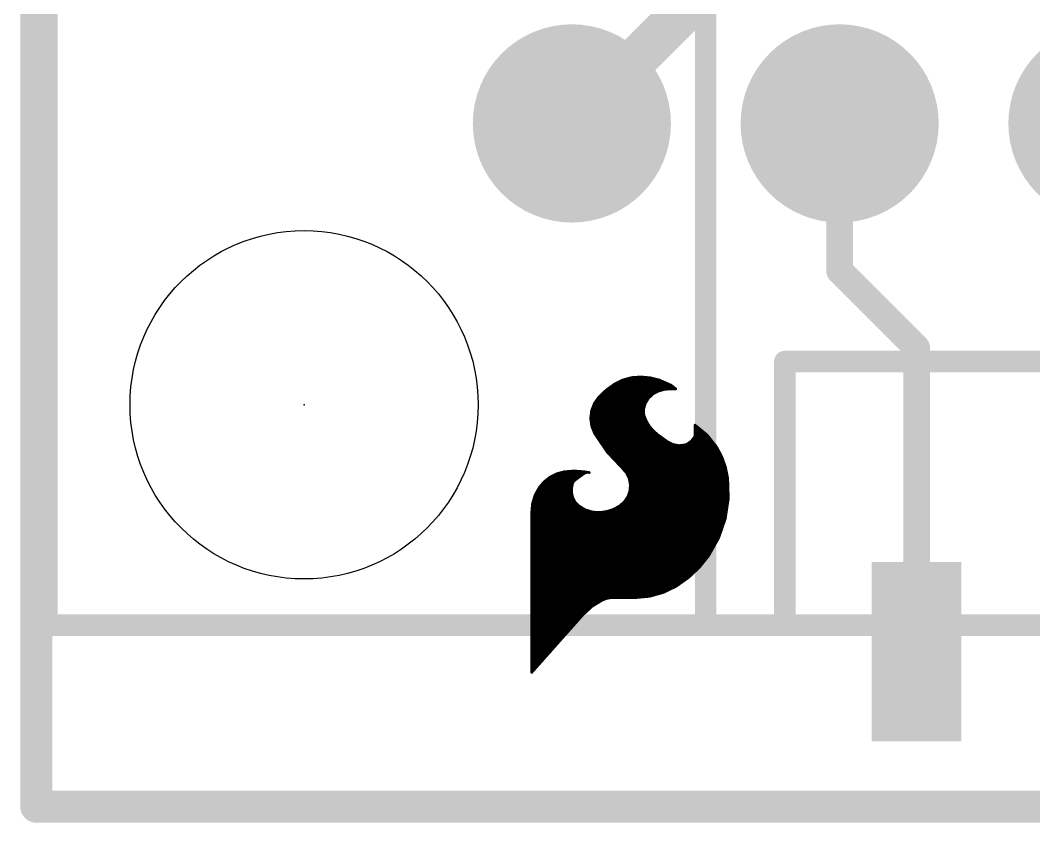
# Model space of a CAD drawing. Extents: x -33 to 74, y -11 to 28.
# Drawn here: x -0.15 to 9.46, y -0.15 to 7.45 of the extents above; entities that cross this region are included whole.
import ezdxf

# ---------------------------------------------------------------- set-up
doc = ezdxf.new("R2010")
doc.units = 0
for name, color, linetype in [('1', 12, 'CONTINUOUS'), ('16', 132, 'CONTINUOUS'), ('17', 110, 'CONTINUOUS'), ('20', 53, 'CONTINUOUS'), ('21', 41, 'CONTINUOUS'), ('23', 53, 'CONTINUOUS'), ('51', 53, 'CONTINUOUS')]:
    doc.layers.add(name, color=color, linetype=linetype)

# ---------------------------------------------------------------- blocks, each defined once
blk = doc.blocks.new('RECT')
blk.add_solid([(-0.5, -0.5), (0.5, -0.5), (-0.5, 0.5), (0.5, 0.5)])
blk = doc.blocks.new('ROUNDP')
at = {"const_width": 0.5}
blk.add_lwpolyline([(0, -0.25, 1), (0, 0.25, 1), (0, -0.25)], format="xyb", dxfattribs=at)

msp = doc.modelspace()

# ---------------------------------------------------------------- linework, layer by layer
at = {"layer": '1'}
for points, const_width in [([(0, 0), (0, 27.94)], 0.3048), ([(7.62, 6.477), (7.62, 5.08)], 0.254), ([(8.35, 4.35), (7.62, 5.08)], 0.254), ([(8.35, 1.47), (8.35, 4.35)], 0.254), ([(35.56, 0), (0, 0)], 0.3048)]:
    msp.add_lwpolyline(points, dxfattribs=dict(at, const_width=const_width))
for points, const_width in [([(7.6835, 6.477, 1), (7.5565, 6.477)], 0.127), ([(7.6649, 5.1249, 1), (7.5751, 5.0351)], 0.127), ([(7.5565, 5.08, 1), (7.6835, 5.08)], 0.127), ([(8.4135, 4.35, 1), (8.2865, 4.35)], 0.127), ([(8.3051, 4.3051, 1), (8.3949, 4.3949)], 0.127), ([(8.2865, 1.47, 1), (8.4135, 1.47)], 0.127), ([(0, 0.0762, 1), (0, -0.0762)], 0.1524), ([(-0.0762, 0, 1), (0.0762, 0)], 0.1524)]:
    msp.add_lwpolyline(points, format="xyb", dxfattribs=dict(at, const_width=const_width))
at = {"layer": '16'}
for points, const_width in [([(0, 0), (0, 27.94)], 0.3048), ([(5.08, 6.477), (11.43, 12.827)], 0.4064), ([(35.56, 0), (0, 0)], 0.3048)]:
    msp.add_lwpolyline(points, dxfattribs=dict(at, const_width=const_width))
for points, const_width in [([(5.0082, 6.5488, 1), (5.1518, 6.4052)], 0.2032), ([(0, 0.0762, 1), (0, -0.0762)], 0.1524), ([(-0.0762, 0, 1), (0.0762, 0)], 0.1524)]:
    msp.add_lwpolyline(points, format="xyb", dxfattribs=dict(at, const_width=const_width))
at = {"layer": '20', "const_width": 0.2032}
for points in [[(0, 27.94), (0, 0)], [(0, 0), (35.56, 0)]]:
    msp.add_lwpolyline(points, dxfattribs=at)
at = {"layer": '20', "const_width": 0.1016}
for points in [[(0, 0.0508, 1), (0, -0.0508)], [(-0.0508, 0, 1), (0.0508, 0)]]:
    msp.add_lwpolyline(points, format="xyb", dxfattribs=at)
at = {"layer": '20'}
msp.add_circle((2.54, 3.81), 1.651, dxfattribs=at)
at = {"layer": '21'}
for points, const_width in [([(7.1, 4.22), (7.65, 4.22)], 0.2032), ([(7.1, 4.22), (7.1, 1.72)], 0.2032), ([(5.5619, 4.0444), (5.4839, 4.0056)], 0.0254), ([(5.5502, 4.0386), (5.9221, 4.0386)], 0.0254), ([(5.6459, 4.0676), (5.5619, 4.0444)], 0.0254), ([(5.633, 4.064), (5.8294, 4.064)], 0.0254), ([(5.7328, 4.0742), (5.6459, 4.0676)], 0.0254), ([(5.8228, 4.0656), (5.7328, 4.0742)], 0.0254), ([(5.9106, 4.0437), (5.8228, 4.0656)], 0.0254), ([(5.9335, 4.0335), (5.9106, 4.0437)], 0.0254), ([(5.9691, 4.0183), (5.9335, 4.0335)], 0.0254), ([(5.4062, 3.9496), (5.3366, 3.8837)], 0.0254), ([(5.3929, 3.937), (5.8958, 3.937)], 0.0254), ([(5.4839, 4.0056), (5.4062, 3.9496)], 0.0254), ([(5.424, 3.9624), (6.063, 3.9624)], 0.0254), ([(5.4592, 3.9878), (6.0304, 3.9878)], 0.0254), ([(5.4992, 4.0132), (5.9807, 4.0132)], 0.0254), ([(5.8497, 3.9125), (5.9005, 3.9395)], 0.0254), ([(5.9005, 3.9395), (5.9517, 3.954)], 0.0254), ([(5.9517, 3.954), (6.0046, 3.9599)], 0.0254), ([(6.0195, 3.9962), (5.9691, 4.0183)], 0.0254), ([(6.0046, 3.9599), (6.0656, 3.9599)], 0.0254), ([(6.063, 3.9624), (6.0195, 3.9962)], 0.0254), ([(6.0655, 3.9599), (6.063, 3.9624)], 0.0254), ([(6.0656, 3.9599), (6.0655, 3.9599)], 0.0254), ([(5.3366, 3.8837), (5.2935, 3.8233)], 0.0254), ([(5.3021, 3.8354), (5.7842, 3.8354)], 0.0254), ([(5.3202, 3.8608), (5.8, 3.8608)], 0.0254), ([(5.3392, 3.8862), (5.8216, 3.8862)], 0.0254), ([(5.3661, 3.9116), (5.8487, 3.9116)], 0.0254), ([(5.7774, 3.8244), (5.8077, 3.8733)], 0.0254), ([(5.8077, 3.8733), (5.8497, 3.9125)], 0.0254), ([(5.2667, 3.7541), (5.2581, 3.6804)], 0.0254), ([(5.2935, 3.8233), (5.2667, 3.7541)], 0.0254), ([(5.2687, 3.7592), (5.7604, 3.7592)], 0.0254), ([(5.2785, 3.7846), (5.7654, 3.7846)], 0.0254), ([(5.2883, 3.81), (5.773, 3.81)], 0.0254), ([(5.7594, 3.736), (5.7608, 3.7694)], 0.0254), ([(5.7608, 3.7694), (5.7774, 3.8244)], 0.0254), ([(5.2581, 3.6804), (5.268, 3.6069)], 0.0254), ([(5.2584, 3.683), (5.7744, 3.683)], 0.0254), ([(5.2612, 3.6576), (5.785, 3.6576)], 0.0254), ([(5.2614, 3.7084), (5.7649, 3.7084)], 0.0254), ([(5.2643, 3.7338), (5.7598, 3.7338)], 0.0254), ([(5.7659, 3.7033), (5.7594, 3.736)], 0.0254), ([(5.7874, 3.6518), (5.7659, 3.7033)], 0.0254), ([(5.8167, 3.6043), (5.7874, 3.6518)], 0.0254), ([(5.2646, 3.6322), (5.7995, 3.6322)], 0.0254), ([(5.268, 3.6069), (5.296, 3.5382)], 0.0254), ([(5.2681, 3.6068), (5.8152, 3.6068)], 0.0254), ([(5.2784, 3.5814), (5.8363, 3.5814)], 0.0254), ([(5.2888, 3.556), (5.8599, 3.556)], 0.0254), ([(5.853, 3.5619), (5.8167, 3.6043)], 0.0254), ([(5.8954, 3.5255), (5.853, 3.5619)], 0.0254), ([(6.3611, 3.5249), (6.2485, 3.617)], 0.0254), ([(6.2485, 3.617), (6.2485, 3.5281)], 0.0254), ([(6.2485, 3.6068), (6.261, 3.6068)], 0.0254), ([(6.2485, 3.5814), (6.292, 3.5814)], 0.0254), ([(6.2485, 3.556), (6.3231, 3.556)], 0.0254), ([(5.296, 3.5382), (5.4146, 3.3624)], 0.0254), ([(5.3011, 3.5306), (5.8895, 3.5306)], 0.0254), ([(5.3183, 3.5052), (5.9235, 3.5052)], 0.0254), ([(5.3354, 3.4798), (5.9587, 3.4798)], 0.0254), ([(5.3525, 3.4544), (5.9968, 3.4544)], 0.0254), ([(5.9868, 3.4595), (5.8954, 3.5255)], 0.0254), ([(6.0381, 3.4333), (5.9868, 3.4595)], 0.0254), ([(6.2112, 3.4634), (6.1723, 3.4366)], 0.0254), ([(6.1981, 3.4544), (6.4173, 3.4544)], 0.0254), ([(6.2408, 3.5001), (6.2112, 3.4634)], 0.0254), ([(6.2244, 3.4798), (6.397, 3.4798)], 0.0254), ([(6.2465, 3.5136), (6.2408, 3.5001)], 0.0254), ([(6.243, 3.5052), (6.3768, 3.5052)], 0.0254), ([(6.2485, 3.5281), (6.2465, 3.5136)], 0.0254), ([(6.2485, 3.5306), (6.3541, 3.5306)], 0.0254), ([(6.4517, 3.4112), (6.3611, 3.5249)], 0.0254), ([(5.3697, 3.429), (6.0614, 3.429)], 0.0254), ([(5.3868, 3.4036), (6.4558, 3.4036)], 0.0254), ([(5.4039, 3.3782), (6.4694, 3.3782)], 0.0254), ([(5.4146, 3.3624), (5.5601, 3.208)], 0.0254), ([(5.4236, 3.3528), (6.4831, 3.3528)], 0.0254), ([(6.0947, 3.4229), (6.0381, 3.4333)], 0.0254), ([(6.1519, 3.429), (6.0947, 3.4229)], 0.0254), ([(6.1723, 3.4366), (6.1519, 3.429)], 0.0254), ([(6.1519, 3.429), (6.4375, 3.429)], 0.0254), ([(6.5018, 3.3178), (6.4517, 3.4112)], 0.0254), ([(5.4476, 3.3274), (6.4967, 3.3274)], 0.0254), ([(5.4715, 3.302), (6.5075, 3.302)], 0.0254), ([(5.4954, 3.2766), (6.5166, 3.2766)], 0.0254), ([(6.5376, 3.218), (6.5018, 3.3178)], 0.0254), ([(5.0089, 3.175), (4.939, 3.1566)], 0.0254), ([(5.1029, 3.1824), (5.0089, 3.175)], 0.0254), ([(5.0089, 3.175), (5.1969, 3.175)], 0.0254), ([(5.1969, 3.175), (5.1029, 3.1824)], 0.0254), ([(5.1944, 3.1572), (5.2101, 3.1656)], 0.0254), ([(5.2452, 3.1674), (5.1969, 3.175)], 0.0254), ([(5.2101, 3.1656), (5.2275, 3.1691)], 0.0254), ([(5.2275, 3.1691), (5.2452, 3.1674)], 0.0254), ([(5.5194, 3.2512), (6.5257, 3.2512)], 0.0254), ([(5.5433, 3.2258), (6.5348, 3.2258)], 0.0254), ([(5.5601, 3.208), (5.5984, 3.1631)], 0.0254), ([(5.5666, 3.2004), (6.5411, 3.2004)], 0.0254), ([(5.5882, 3.175), (6.5462, 3.175)], 0.0254), ([(5.5984, 3.1631), (5.6239, 3.1098)], 0.0254), ([(6.5583, 3.114), (6.5376, 3.218)], 0.0254), ([(4.8172, 3.0801), (4.7702, 3.0251)], 0.0254), ([(4.8115, 3.0734), (5.0917, 3.0734)], 0.0254), ([(4.8742, 3.1245), (4.8172, 3.0801)], 0.0254), ([(4.8412, 3.0988), (5.1139, 3.0988)], 0.0254), ([(4.8738, 3.1242), (5.1489, 3.1242)], 0.0254), ([(4.939, 3.1566), (4.8742, 3.1245)], 0.0254), ([(4.9249, 3.1496), (5.1839, 3.1496)], 0.0254), ([(5.0778, 3.0213), (5.0877, 3.0658)], 0.0254), ([(5.0877, 3.0658), (5.0967, 3.0829)], 0.0254), ([(5.0967, 3.0829), (5.1105, 3.0963)], 0.0254), ([(5.1105, 3.0963), (5.1944, 3.1572)], 0.0254), ([(5.6048, 3.1496), (6.5512, 3.1496)], 0.0254), ([(5.617, 3.1242), (6.5563, 3.1242)], 0.0254), ([(5.6239, 3.1098), (5.6346, 3.0517)], 0.0254), ([(5.6259, 3.0988), (6.5588, 3.0988)], 0.0254), ([(5.6306, 3.0734), (6.5596, 3.0734)], 0.0254), ([(6.5643, 2.9212), (6.5583, 3.114)], 0.0254), ([(4.7702, 3.0251), (4.7301, 2.9519)], 0.0254), ([(4.741, 2.9718), (5.0786, 2.9718)], 0.0254), ([(4.7549, 2.9972), (5.0778, 2.9972)], 0.0254), ([(4.7688, 3.0226), (5.0781, 3.0226)], 0.0254), ([(4.7898, 3.048), (5.0837, 3.048)], 0.0254), ([(5.0778, 2.9757), (5.0778, 3.0213)], 0.0254), ([(5.0877, 2.9312), (5.0778, 2.9757)], 0.0254), ([(5.63, 2.9928), (5.6104, 2.9371)], 0.0254), ([(5.6226, 2.9718), (6.5628, 2.9718)], 0.0254), ([(5.6346, 3.0517), (5.63, 2.9928)], 0.0254), ([(5.6304, 2.9972), (6.562, 2.9972)], 0.0254), ([(5.6324, 3.0226), (6.5612, 3.0226)], 0.0254), ([(5.6344, 3.048), (6.5604, 3.048)], 0.0254), ([(4.7061, 2.872), (4.6991, 2.7889)], 0.0254), ([(4.7301, 2.9519), (4.7061, 2.872)], 0.0254), ([(4.7131, 2.8956), (5.1059, 2.8956)], 0.0254), ([(4.7208, 2.921), (5.0929, 2.921)], 0.0254), ([(4.7284, 2.9464), (5.0843, 2.9464)], 0.0254), ([(5.1099, 2.8878), (5.0877, 2.9312)], 0.0254), ([(5.1436, 2.8524), (5.1099, 2.8878)], 0.0254), ([(5.577, 2.8884), (5.5322, 2.8499)], 0.0254), ([(5.6104, 2.9371), (5.577, 2.8884)], 0.0254), ([(5.582, 2.8956), (6.5605, 2.8956)], 0.0254), ([(5.5994, 2.921), (6.5643, 2.921)], 0.0254), ([(5.6137, 2.9464), (6.5635, 2.9464)], 0.0254), ([(6.5355, 2.7305), (6.5643, 2.9212)], 0.0254), ([(4.6991, 2.7889), (4.6991, 1.2725)], 0.0254), ([(4.6995, 2.794), (5.2732, 2.794)], 0.0254), ([(4.7017, 2.8194), (5.1984, 2.8194)], 0.0254), ([(4.7038, 2.8448), (5.1562, 2.8448)], 0.0254), ([(4.7059, 2.8702), (5.1267, 2.8702)], 0.0254), ([(5.207, 2.8142), (5.1436, 2.8524)], 0.0254), ([(5.2778, 2.7926), (5.207, 2.8142)], 0.0254), ([(5.3518, 2.7889), (5.2778, 2.7926)], 0.0254), ([(5.4151, 2.799), (5.3518, 2.7889)], 0.0254), ([(5.3838, 2.794), (6.5451, 2.794)], 0.0254), ([(5.4758, 2.8195), (5.4151, 2.799)], 0.0254), ([(5.4755, 2.8194), (6.5489, 2.8194)], 0.0254), ([(5.5322, 2.8499), (5.4758, 2.8195)], 0.0254), ([(5.5227, 2.8448), (6.5528, 2.8448)], 0.0254), ([(5.5559, 2.8702), (6.5566, 2.8702)], 0.0254), ([(4.6991, 2.7686), (6.5412, 2.7686)], 0.0254), ([(4.6991, 2.7432), (6.5374, 2.7432)], 0.0254), ([(4.6991, 2.7178), (6.5311, 2.7178)], 0.0254), ([(4.6991, 2.6924), (6.5224, 2.6924)], 0.0254), ([(6.4727, 2.5481), (6.5355, 2.7305)], 0.0254), ([(4.6991, 2.667), (6.5136, 2.667)], 0.0254), ([(4.6991, 2.6416), (6.5049, 2.6416)], 0.0254), ([(4.6991, 2.6162), (6.4961, 2.6162)], 0.0254), ([(4.6991, 2.5908), (6.4874, 2.5908)], 0.0254), ([(4.6991, 2.5654), (6.4786, 2.5654)], 0.0254), ([(4.6991, 2.54), (6.4681, 2.54)], 0.0254), ([(4.6991, 2.5146), (6.4538, 2.5146)], 0.0254), ([(4.6991, 2.4892), (6.4395, 2.4892)], 0.0254), ([(6.378, 2.38), (6.4727, 2.5481)], 0.0254), ([(4.6991, 2.4638), (6.4252, 2.4638)], 0.0254), ([(4.6991, 2.4384), (6.4109, 2.4384)], 0.0254), ([(4.6991, 2.413), (6.3966, 2.413)], 0.0254), ([(4.6991, 2.3876), (6.3823, 2.3876)], 0.0254), ([(4.6991, 2.3622), (6.3638, 2.3622)], 0.0254), ([(4.6991, 2.3368), (6.3435, 2.3368)], 0.0254), ([(4.6991, 2.3114), (6.3232, 2.3114)], 0.0254), ([(6.2896, 2.2693), (6.378, 2.38)], 0.0254), ([(4.6991, 2.286), (6.3029, 2.286)], 0.0254), ([(4.6991, 2.2606), (6.2803, 2.2606)], 0.0254), ([(4.6991, 2.2352), (6.2534, 2.2352)], 0.0254), ([(4.6991, 2.2098), (6.2264, 2.2098)], 0.0254), ([(6.1864, 2.1721), (6.2896, 2.2693)], 0.0254), ([(4.6991, 2.1844), (6.1995, 2.1844)], 0.0254), ([(4.6991, 2.159), (6.1679, 2.159)], 0.0254), ([(4.6991, 2.1336), (6.1319, 2.1336)], 0.0254), ([(4.6991, 2.1082), (6.0959, 2.1082)], 0.0254), ([(6.0707, 2.0904), (6.1864, 2.1721)], 0.0254), ([(4.6991, 2.0828), (6.0551, 2.0828)], 0.0254), ([(4.6991, 2.0574), (6.003, 2.0574)], 0.0254), ([(4.6991, 2.032), (5.9509, 2.032)], 0.0254), ([(4.6991, 2.0066), (5.8624, 2.0066)], 0.0254), ([(5.8158, 1.9936), (5.9477, 2.0304)], 0.0254), ([(5.9477, 2.0304), (6.0707, 2.0904)], 0.0254), ([(4.6991, 1.9812), (5.6795, 1.9812)], 0.0254), ([(4.6991, 1.9558), (5.3661, 1.9558)], 0.0254), ([(4.6991, 1.9304), (5.3234, 1.9304)], 0.0254), ([(5.2735, 1.9007), (5.3747, 1.9609)], 0.0254), ([(5.3747, 1.9609), (5.4119, 1.9744)], 0.0254), ([(5.4119, 1.9744), (5.4509, 1.9812)], 0.0254), ([(5.4509, 1.9812), (5.6795, 1.9812)], 0.0254), ([(5.6795, 1.9812), (5.8158, 1.9936)], 0.0254), ([(4.6991, 1.905), (5.2807, 1.905)], 0.0254), ([(4.6991, 1.8796), (5.2504, 1.8796)], 0.0254), ([(4.6991, 1.8542), (5.2227, 1.8542)], 0.0254), ([(4.6991, 1.8288), (5.195, 1.8288)], 0.0254), ([(4.6991, 1.2725), (5.1867, 1.8212)], 0.0254), ([(5.1867, 1.8212), (5.2735, 1.9007)], 0.0254), ([(4.6991, 1.8034), (5.1709, 1.8034)], 0.0254), ([(4.6991, 1.778), (5.1483, 1.778)], 0.0254), ([(4.6991, 1.7526), (5.1257, 1.7526)], 0.0254), ([(4.6991, 1.7272), (5.1032, 1.7272)], 0.0254), ([(7.1, 1.72), (7.65, 1.72)], 0.2032), ([(4.6991, 1.7018), (5.0806, 1.7018)], 0.0254), ([(4.6991, 1.6764), (5.058, 1.6764)], 0.0254), ([(4.6991, 1.651), (5.0354, 1.651)], 0.0254), ([(4.6991, 1.6256), (5.0129, 1.6256)], 0.0254), ([(4.6991, 1.6002), (4.9903, 1.6002)], 0.0254), ([(4.6991, 1.5748), (4.9677, 1.5748)], 0.0254), ([(4.6991, 1.5494), (4.9452, 1.5494)], 0.0254), ([(4.6991, 1.524), (4.9226, 1.524)], 0.0254), ([(4.6991, 1.4986), (4.9, 1.4986)], 0.0254), ([(4.6991, 1.4732), (4.8775, 1.4732)], 0.0254), ([(4.6991, 1.4478), (4.8549, 1.4478)], 0.0254), ([(4.6991, 1.4224), (4.8323, 1.4224)], 0.0254), ([(4.6991, 1.397), (4.8097, 1.397)], 0.0254), ([(4.6991, 1.3716), (4.7872, 1.3716)], 0.0254), ([(4.6991, 1.3462), (4.7646, 1.3462)], 0.0254), ([(4.6991, 1.3208), (4.742, 1.3208)], 0.0254), ([(4.6991, 1.2954), (4.7194, 1.2954)], 0.0254)]:
    msp.add_lwpolyline(points, dxfattribs=dict(at, const_width=const_width))
for points, const_width in [([(7.1, 4.2708, 1), (7.1, 4.1692)], 0.1016), ([(7.1508, 4.22, 1), (7.0492, 4.22)], 0.1016), ([(7.65, 4.1692, 1), (7.65, 4.2708)], 0.1016), ([(5.5502, 4.045, 1), (5.5502, 4.0323)], 0.0127), ([(5.5602, 4.0505, 1), (5.5636, 4.0383)], 0.0127), ([(5.5647, 4.0387, 1), (5.5591, 4.0501)], 0.0127), ([(5.633, 4.0704, 1), (5.633, 4.0576)], 0.0127), ([(5.6454, 4.0739, 1), (5.6464, 4.0612)], 0.0127), ([(5.6476, 4.0615, 1), (5.6442, 4.0737)], 0.0127), ([(5.7334, 4.0805, 1), (5.7322, 4.0679)], 0.0127), ([(5.7333, 4.0679, 1), (5.7323, 4.0805)], 0.0127), ([(5.8244, 4.0718, 1), (5.8213, 4.0595)], 0.0127), ([(5.8222, 4.0593, 1), (5.8235, 4.072)], 0.0127), ([(5.8294, 4.0576, 1), (5.8294, 4.0704)], 0.0127), ([(5.9132, 4.0495, 1), (5.908, 4.0379)], 0.0127), ([(5.9091, 4.0375, 1), (5.9121, 4.0499)], 0.0127), ([(5.9221, 4.0323, 1), (5.9221, 4.045)], 0.0127), ([(5.936, 4.0393, 1), (5.931, 4.0277)], 0.0127), ([(5.9309, 4.0277, 1), (5.9361, 4.0393)], 0.0127), ([(5.3929, 3.9434, 1), (5.3929, 3.9307)], 0.0127), ([(5.4025, 3.9547, 1), (5.4099, 3.9444)], 0.0127), ([(5.4106, 3.9449, 1), (5.4018, 3.9542)], 0.0127), ([(5.424, 3.9688, 1), (5.424, 3.9561)], 0.0127), ([(5.4592, 3.9941, 1), (5.4592, 3.9815)], 0.0127), ([(5.4811, 4.0113, 1), (5.4867, 3.9999)], 0.0127), ([(5.4876, 4.0004, 1), (5.4802, 4.0108)], 0.0127), ([(5.4992, 4.0196, 1), (5.4992, 4.0069)], 0.0127), ([(5.8988, 3.9456, 1), (5.9022, 3.9334)], 0.0127), ([(5.8958, 3.9307, 1), (5.8958, 3.9434)], 0.0127), ([(5.9035, 3.9339, 1), (5.8975, 3.9451)], 0.0127), ([(5.951, 3.9603, 1), (5.9524, 3.9477)], 0.0127), ([(5.9534, 3.9479, 1), (5.95, 3.9601)], 0.0127), ([(5.9716, 4.0241, 1), (5.9666, 4.0125)], 0.0127), ([(5.9666, 4.0125, 1), (5.9716, 4.0241)], 0.0127), ([(5.9807, 4.0069, 1), (5.9807, 4.0196)], 0.0127), ([(6.0046, 3.9663, 1), (6.0046, 3.9536)], 0.0127), ([(6.0053, 3.9536, 1), (6.0039, 3.9662)], 0.0127), ([(6.0234, 4.0012, 1), (6.0156, 3.9912)], 0.0127), ([(6.017, 3.9904, 1), (6.0221, 4.002)], 0.0127), ([(6.0304, 3.9815, 1), (6.0304, 3.9941)], 0.0127), ([(6.0675, 3.9669, 1), (6.0585, 3.9579)], 0.0127), ([(6.0591, 3.9574, 1), (6.0669, 3.9674)], 0.0127), ([(6.0655, 3.9663, 1), (6.0655, 3.9536)], 0.0127), ([(6.061, 3.9554, 1), (6.07, 3.9644)], 0.0127), ([(6.063, 3.9561, 1), (6.063, 3.9688)], 0.0127), ([(6.0656, 3.9536, 1), (6.0656, 3.9663)], 0.0127), ([(6.0656, 3.9536, 1), (6.0656, 3.9663)], 0.0127), ([(5.3021, 3.8418, 1), (5.3021, 3.8291)], 0.0127), ([(5.3202, 3.8672, 1), (5.3202, 3.8545)], 0.0127), ([(5.3322, 3.8883, 1), (5.341, 3.8791)], 0.0127), ([(5.3418, 3.88, 1), (5.3314, 3.8874)], 0.0127), ([(5.3392, 3.8925, 1), (5.3392, 3.8799)], 0.0127), ([(5.3661, 3.9179, 1), (5.3661, 3.9053)], 0.0127), ([(5.7842, 3.8291, 1), (5.7842, 3.8418)], 0.0127), ([(5.8, 3.8545, 1), (5.8, 3.8672)], 0.0127), ([(5.8034, 3.8779, 1), (5.8121, 3.8686)], 0.0127), ([(5.8131, 3.8699, 1), (5.8023, 3.8766)], 0.0127), ([(5.8216, 3.8799, 1), (5.8216, 3.8925)], 0.0127), ([(5.8468, 3.9181, 1), (5.8527, 3.9069)], 0.0127), ([(5.8541, 3.9079, 1), (5.8454, 3.9172)], 0.0127), ([(5.8487, 3.9053, 1), (5.8487, 3.9179)], 0.0127), ([(5.273, 3.7534, 1), (5.2604, 3.7549)], 0.0127), ([(5.2608, 3.7564, 1), (5.2727, 3.7518)], 0.0127), ([(5.2687, 3.7656, 1), (5.2687, 3.7529)], 0.0127), ([(5.2785, 3.791, 1), (5.2785, 3.7783)], 0.0127), ([(5.2883, 3.8163, 1), (5.2883, 3.8037)], 0.0127), ([(5.2883, 3.827, 1), (5.2986, 3.8196)], 0.0127), ([(5.2994, 3.821, 1), (5.2875, 3.8256)], 0.0127), ([(5.7671, 3.7691, 1), (5.7545, 3.7697)], 0.0127), ([(5.7547, 3.7712, 1), (5.7669, 3.7676)], 0.0127), ([(5.7604, 3.7529, 1), (5.7604, 3.7656)], 0.0127), ([(5.7654, 3.7783, 1), (5.7654, 3.791)], 0.0127), ([(5.772, 3.8278, 1), (5.7828, 3.8211)], 0.0127), ([(5.7835, 3.8226, 1), (5.7713, 3.8263)], 0.0127), ([(5.773, 3.8037, 1), (5.773, 3.8163)], 0.0127), ([(5.2644, 3.6813, 1), (5.2518, 3.6796)], 0.0127), ([(5.2518, 3.6812, 1), (5.2644, 3.6797)], 0.0127), ([(5.2584, 3.6894, 1), (5.2584, 3.6767)], 0.0127), ([(5.2612, 3.6639, 1), (5.2612, 3.6513)], 0.0127), ([(5.2614, 3.7147, 1), (5.2614, 3.7021)], 0.0127), ([(5.2643, 3.7401, 1), (5.2643, 3.7275)], 0.0127), ([(5.753, 3.7363, 1), (5.7657, 3.7358)], 0.0127), ([(5.7656, 3.7373, 1), (5.7532, 3.7348)], 0.0127), ([(5.7718, 3.7057, 1), (5.76, 3.7009)], 0.0127), ([(5.7597, 3.7021, 1), (5.7721, 3.7045)], 0.0127), ([(5.7598, 3.7275, 1), (5.7598, 3.7401)], 0.0127), ([(5.7649, 3.7021, 1), (5.7649, 3.7147)], 0.0127), ([(5.7744, 3.6767, 1), (5.7744, 3.6894)], 0.0127), ([(5.7928, 3.6551, 1), (5.782, 3.6485)], 0.0127), ([(5.7815, 3.6493, 1), (5.7932, 3.6542)], 0.0127), ([(5.785, 3.6513, 1), (5.785, 3.6639)], 0.0127), ([(5.2646, 3.6385, 1), (5.2646, 3.6259)], 0.0127), ([(5.2739, 3.6093, 1), (5.2622, 3.6045)], 0.0127), ([(5.2681, 3.6132, 1), (5.2681, 3.6005)], 0.0127), ([(5.2617, 3.6061, 1), (5.2743, 3.6078)], 0.0127), ([(5.2784, 3.5878, 1), (5.2784, 3.5751)], 0.0127), ([(5.2888, 3.5623, 1), (5.2888, 3.5497)], 0.0127), ([(5.7995, 3.6259, 1), (5.7995, 3.6385)], 0.0127), ([(5.8215, 3.6084, 1), (5.8119, 3.6002)], 0.0127), ([(5.8113, 3.601, 1), (5.8221, 3.6076)], 0.0127), ([(5.8152, 3.6005, 1), (5.8152, 3.6132)], 0.0127), ([(5.8363, 3.5751, 1), (5.8363, 3.5878)], 0.0127), ([(5.8572, 3.5667, 1), (5.8489, 3.5571)], 0.0127), ([(5.8482, 3.5578, 1), (5.8579, 3.566)], 0.0127), ([(5.8599, 3.5497, 1), (5.8599, 3.5623)], 0.0127), ([(6.2549, 3.617, 1), (6.2421, 3.617)], 0.0127), ([(6.2525, 3.6219, 1), (6.2445, 3.6121)], 0.0127), ([(6.2485, 3.6132, 1), (6.2485, 3.6005)], 0.0127), ([(6.2485, 3.5878, 1), (6.2485, 3.5751)], 0.0127), ([(6.2485, 3.5623, 1), (6.2485, 3.5497)], 0.0127), ([(6.261, 3.6005, 1), (6.261, 3.6132)], 0.0127), ([(6.292, 3.5751, 1), (6.292, 3.5878)], 0.0127), ([(6.3231, 3.5497, 1), (6.3231, 3.5623)], 0.0127), ([(5.3013, 3.5418, 1), (5.2907, 3.5346)], 0.0127), ([(5.2901, 3.5358, 1), (5.3019, 3.5406)], 0.0127), ([(5.3011, 3.537, 1), (5.3011, 3.5243)], 0.0127), ([(5.3183, 3.5116, 1), (5.3183, 3.4989)], 0.0127), ([(5.3354, 3.4861, 1), (5.3354, 3.4735)], 0.0127), ([(5.3525, 3.4607, 1), (5.3525, 3.4481)], 0.0127), ([(5.8991, 3.5306, 1), (5.8917, 3.5204)], 0.0127), ([(5.8895, 3.5243, 1), (5.8895, 3.537)], 0.0127), ([(5.8913, 3.5207, 1), (5.8995, 3.5303)], 0.0127), ([(5.9235, 3.4989, 1), (5.9235, 3.5116)], 0.0127), ([(5.9587, 3.4735, 1), (5.9587, 3.4861)], 0.0127), ([(5.9897, 3.4652, 1), (5.9839, 3.4538)], 0.0127), ([(5.9831, 3.4544, 1), (5.9905, 3.4646)], 0.0127), ([(5.9968, 3.4481, 1), (5.9968, 3.4607)], 0.0127), ([(6.1981, 3.4607, 1), (6.1981, 3.4481)], 0.0127), ([(6.2062, 3.4674, 1), (6.2161, 3.4594)], 0.0127), ([(6.2148, 3.4581, 1), (6.2076, 3.4686)], 0.0127), ([(6.2244, 3.4861, 1), (6.2244, 3.4735)], 0.0127), ([(6.235, 3.5026, 1), (6.2466, 3.4976)], 0.0127), ([(6.2457, 3.4961, 1), (6.2359, 3.5041)], 0.0127), ([(6.243, 3.5116, 1), (6.243, 3.4989)], 0.0127), ([(6.2402, 3.5144, 1), (6.2528, 3.5127)], 0.0127), ([(6.2524, 3.5111, 1), (6.2407, 3.5161)], 0.0127), ([(6.2421, 3.5281, 1), (6.2549, 3.5281)], 0.0127), ([(6.2485, 3.537, 1), (6.2485, 3.5243)], 0.0127), ([(6.2548, 3.5272, 1), (6.2422, 3.529)], 0.0127), ([(6.3541, 3.5243, 1), (6.3541, 3.537)], 0.0127), ([(6.366, 3.5289, 1), (6.3561, 3.521)], 0.0127), ([(6.357, 3.52, 1), (6.3651, 3.5298)], 0.0127), ([(6.3768, 3.4989, 1), (6.3768, 3.5116)], 0.0127), ([(6.397, 3.4735, 1), (6.397, 3.4861)], 0.0127), ([(6.4173, 3.4481, 1), (6.4173, 3.4607)], 0.0127), ([(5.3697, 3.4354, 1), (5.3697, 3.4227)], 0.0127), ([(5.3868, 3.4099, 1), (5.3868, 3.3973)], 0.0127), ([(5.4039, 3.3845, 1), (5.4039, 3.3719)], 0.0127), ([(5.4192, 3.3667, 1), (5.41, 3.358)], 0.0127), ([(5.4094, 3.3588, 1), (5.4199, 3.3659)], 0.0127), ([(5.4236, 3.3592, 1), (5.4236, 3.3465)], 0.0127), ([(6.0392, 3.4396, 1), (6.0369, 3.4271)], 0.0127), ([(6.0352, 3.4277, 1), (6.041, 3.439)], 0.0127), ([(6.0614, 3.4227, 1), (6.0614, 3.4354)], 0.0127), ([(6.094, 3.4292, 1), (6.0953, 3.4165)], 0.0127), ([(6.0935, 3.4166, 1), (6.0958, 3.4291)], 0.0127), ([(6.1519, 3.4354, 1), (6.1519, 3.4227)], 0.0127), ([(6.1497, 3.435, 1), (6.1541, 3.423)], 0.0127), ([(6.1526, 3.4227, 1), (6.1512, 3.4353)], 0.0127), ([(6.1687, 3.4418, 1), (6.1759, 3.4314)], 0.0127), ([(6.1745, 3.4306, 1), (6.1701, 3.4426)], 0.0127), ([(6.4375, 3.4227, 1), (6.4375, 3.4354)], 0.0127), ([(6.4573, 3.4142, 1), (6.4461, 3.4082)], 0.0127), ([(6.4467, 3.4072, 1), (6.4567, 3.4152)], 0.0127), ([(6.4558, 3.3973, 1), (6.4558, 3.4099)], 0.0127), ([(6.4694, 3.3719, 1), (6.4694, 3.3845)], 0.0127), ([(6.4831, 3.3465, 1), (6.4831, 3.3592)], 0.0127), ([(5.4476, 3.3338, 1), (5.4476, 3.3211)], 0.0127), ([(5.4715, 3.3083, 1), (5.4715, 3.2957)], 0.0127), ([(5.4954, 3.283, 1), (5.4954, 3.2703)], 0.0127), ([(6.5078, 3.3199, 1), (6.4959, 3.3156)], 0.0127), ([(6.4962, 3.3148, 1), (6.5074, 3.3208)], 0.0127), ([(6.4967, 3.3211, 1), (6.4967, 3.3338)], 0.0127), ([(6.5075, 3.2957, 1), (6.5075, 3.3083)], 0.0127), ([(6.5166, 3.2703, 1), (6.5166, 3.283)], 0.0127), ([(5.0089, 3.1814, 1), (5.0089, 3.1687)], 0.0127), ([(5.0084, 3.1813, 1), (5.0094, 3.1687)], 0.0127), ([(5.0105, 3.1689, 1), (5.0073, 3.1811)], 0.0127), ([(5.1034, 3.1887, 1), (5.1024, 3.176)], 0.0127), ([(5.1034, 3.176, 1), (5.1024, 3.1887)], 0.0127), ([(5.1979, 3.1813, 1), (5.1959, 3.1687)], 0.0127), ([(5.1964, 3.1687, 1), (5.1974, 3.1813)], 0.0127), ([(5.1969, 3.1687, 1), (5.1969, 3.1814)], 0.0127), ([(5.2088, 3.1718, 1), (5.2113, 3.1594)], 0.0127), ([(5.2131, 3.16, 1), (5.2071, 3.1712)], 0.0127), ([(5.2281, 3.1754, 1), (5.2269, 3.1628)], 0.0127), ([(5.2288, 3.1629, 1), (5.2262, 3.1753)], 0.0127), ([(5.2442, 3.1611, 1), (5.2462, 3.1737)], 0.0127), ([(5.2446, 3.1611, 1), (5.2458, 3.1737)], 0.0127), ([(5.5194, 3.2576, 1), (5.5194, 3.2449)], 0.0127), ([(5.5433, 3.2321, 1), (5.5433, 3.2195)], 0.0127), ([(5.5649, 3.2121, 1), (5.5553, 3.2039)], 0.0127), ([(5.5555, 3.2036, 1), (5.5647, 3.2124)], 0.0127), ([(5.5666, 3.2067, 1), (5.5666, 3.1941)], 0.0127), ([(5.5882, 3.1814, 1), (5.5882, 3.1687)], 0.0127), ([(5.6042, 3.1658, 1), (5.5927, 3.1603)], 0.0127), ([(5.5936, 3.1589, 1), (5.6033, 3.1672)], 0.0127), ([(6.5257, 3.2449, 1), (6.5257, 3.2576)], 0.0127), ([(6.5439, 3.2192, 1), (6.5314, 3.2167)], 0.0127), ([(6.5317, 3.2158, 1), (6.5436, 3.2201)], 0.0127), ([(6.5348, 3.2195, 1), (6.5348, 3.2321)], 0.0127), ([(6.5411, 3.1941, 1), (6.5411, 3.2067)], 0.0127), ([(6.5462, 3.1687, 1), (6.5462, 3.1814)], 0.0127), ([(4.8115, 3.0798, 1), (4.8115, 3.0671)], 0.0127), ([(4.8133, 3.0851, 1), (4.8211, 3.0751)], 0.0127), ([(4.822, 3.076, 1), (4.8123, 3.0842)], 0.0127), ([(4.8412, 3.1052, 1), (4.8412, 3.0925)], 0.0127), ([(4.8738, 3.1305, 1), (4.8738, 3.1179)], 0.0127), ([(4.8714, 3.1302, 1), (4.877, 3.1188)], 0.0127), ([(4.8781, 3.1195, 1), (4.8703, 3.1295)], 0.0127), ([(4.9249, 3.1559, 1), (4.9249, 3.1433)], 0.0127), ([(4.9374, 3.1627, 1), (4.9406, 3.1504)], 0.0127), ([(4.9418, 3.1509, 1), (4.9362, 3.1623)], 0.0127), ([(5.0939, 3.0644, 1), (5.0815, 3.0672)], 0.0127), ([(5.0923, 3.0874, 1), (5.1011, 3.0783)], 0.0127), ([(5.1023, 3.0799, 1), (5.0911, 3.0858)], 0.0127), ([(5.0917, 3.0671, 1), (5.0917, 3.0798)], 0.0127), ([(5.1068, 3.1014, 1), (5.1142, 3.0912)], 0.0127), ([(5.1149, 3.0918, 1), (5.1061, 3.1008)], 0.0127), ([(5.1139, 3.0925, 1), (5.1139, 3.1052)], 0.0127), ([(5.1489, 3.1179, 1), (5.1489, 3.1305)], 0.0127), ([(5.1839, 3.1433, 1), (5.1839, 3.1559)], 0.0127), ([(5.1914, 3.1628, 1), (5.1974, 3.1516)], 0.0127), ([(5.1981, 3.1521, 1), (5.1907, 3.1623)], 0.0127), ([(5.6048, 3.1559, 1), (5.6048, 3.1433)], 0.0127), ([(5.617, 3.1305, 1), (5.617, 3.1179)], 0.0127), ([(5.6301, 3.1109, 1), (5.6176, 3.1086)], 0.0127), ([(5.6181, 3.107, 1), (5.6296, 3.1125)], 0.0127), ([(5.6259, 3.1052, 1), (5.6259, 3.0925)], 0.0127), ([(5.6306, 3.0798, 1), (5.6306, 3.0671)], 0.0127), ([(6.5512, 3.1433, 1), (6.5512, 3.1559)], 0.0127), ([(6.5646, 3.1142, 1), (6.552, 3.1138)], 0.0127), ([(6.5521, 3.1128, 1), (6.5645, 3.1152)], 0.0127), ([(6.5563, 3.1179, 1), (6.5563, 3.1305)], 0.0127), ([(6.5588, 3.0925, 1), (6.5588, 3.1052)], 0.0127), ([(6.5596, 3.0671, 1), (6.5596, 3.0798)], 0.0127), ([(4.741, 2.9781, 1), (4.741, 2.9655)], 0.0127), ([(4.7549, 3.0036, 1), (4.7549, 2.9909)], 0.0127), ([(4.7688, 3.029, 1), (4.7688, 3.0163)], 0.0127), ([(4.7654, 3.0292, 1), (4.775, 3.021)], 0.0127), ([(4.7758, 3.022, 1), (4.7646, 3.0282)], 0.0127), ([(4.7898, 3.0543, 1), (4.7898, 3.0417)], 0.0127), ([(5.0841, 3.0213, 1), (5.0714, 3.0213)], 0.0127), ([(5.0714, 2.9757, 1), (5.0841, 2.9757)], 0.0127), ([(5.0716, 3.0227, 1), (5.084, 3.0199)], 0.0127), ([(5.084, 2.9771, 1), (5.0716, 2.9743)], 0.0127), ([(5.0778, 2.9909, 1), (5.0778, 3.0036)], 0.0127), ([(5.0781, 3.0163, 1), (5.0781, 3.029)], 0.0127), ([(5.0786, 2.9655, 1), (5.0786, 2.9781)], 0.0127), ([(5.0821, 3.0688, 1), (5.0933, 3.0628)], 0.0127), ([(5.0837, 3.0417, 1), (5.0837, 3.0543)], 0.0127), ([(5.6226, 2.9781, 1), (5.6226, 2.9655)], 0.0127), ([(5.6237, 2.9933, 1), (5.6364, 2.9923)], 0.0127), ([(5.6304, 3.0036, 1), (5.6304, 2.9909)], 0.0127), ([(5.636, 2.9907, 1), (5.6241, 2.9949)], 0.0127), ([(5.6324, 3.029, 1), (5.6324, 3.0163)], 0.0127), ([(5.6344, 3.0543, 1), (5.6344, 3.0417)], 0.0127), ([(5.641, 3.0512, 1), (5.6283, 3.0522)], 0.0127), ([(5.6284, 3.0505, 1), (5.6409, 3.0528)], 0.0127), ([(6.5604, 3.0417, 1), (6.5604, 3.0543)], 0.0127), ([(6.5612, 3.0163, 1), (6.5612, 3.029)], 0.0127), ([(6.562, 2.9909, 1), (6.562, 3.0036)], 0.0127), ([(6.5628, 2.9655, 1), (6.5628, 2.9781)], 0.0127), ([(4.7124, 2.8715, 1), (4.6997, 2.8726)], 0.0127), ([(4.7131, 2.9019, 1), (4.7131, 2.8893)], 0.0127), ([(4.7208, 2.9274, 1), (4.7208, 2.9147)], 0.0127), ([(4.7284, 2.9527, 1), (4.7284, 2.9401)], 0.0127), ([(4.7245, 2.955, 1), (4.7357, 2.9489)], 0.0127), ([(4.7362, 2.9501, 1), (4.724, 2.9538)], 0.0127), ([(5.0934, 2.9341, 1), (5.082, 2.9283)], 0.0127), ([(5.0815, 2.9298, 1), (5.0939, 2.9326)], 0.0127), ([(5.0843, 2.9401, 1), (5.0843, 2.9527)], 0.0127), ([(5.0929, 2.9147, 1), (5.0929, 2.9274)], 0.0127), ([(5.1145, 2.8921, 1), (5.1053, 2.8834)], 0.0127), ([(5.1043, 2.8849, 1), (5.1156, 2.8906)], 0.0127), ([(5.1059, 2.8893, 1), (5.1059, 2.9019)], 0.0127), ([(5.5718, 2.8919, 1), (5.5823, 2.8848)], 0.0127), ([(5.5812, 2.8835, 1), (5.5729, 2.8932)], 0.0127), ([(5.582, 2.9019, 1), (5.582, 2.8893)], 0.0127), ([(5.5994, 2.9274, 1), (5.5994, 2.9147)], 0.0127), ([(5.6044, 2.9392, 1), (5.6164, 2.935)], 0.0127), ([(5.6156, 2.9335, 1), (5.6052, 2.9407)], 0.0127), ([(5.6137, 2.9527, 1), (5.6137, 2.9401)], 0.0127), ([(6.558, 2.921, 1), (6.5707, 2.9214)], 0.0127), ([(6.5706, 2.9202, 1), (6.5581, 2.9221)], 0.0127), ([(6.5605, 2.8893, 1), (6.5605, 2.9019)], 0.0127), ([(6.5635, 2.9401, 1), (6.5635, 2.9527)], 0.0127), ([(6.5643, 2.9147, 1), (6.5643, 2.9274)], 0.0127), ([(4.7055, 2.7889, 1), (4.6928, 2.7889)], 0.0127), ([(4.6928, 2.7894, 1), (4.7054, 2.7884)], 0.0127), ([(4.6995, 2.8003, 1), (4.6995, 2.7877)], 0.0127), ([(4.7017, 2.8258, 1), (4.7017, 2.8131)], 0.0127), ([(4.7038, 2.8512, 1), (4.7038, 2.8385)], 0.0127), ([(4.7059, 2.8765, 1), (4.7059, 2.8639)], 0.0127), ([(4.7, 2.8739, 1), (4.7121, 2.8702)], 0.0127), ([(5.1267, 2.8639, 1), (5.1267, 2.8765)], 0.0127), ([(5.1469, 2.8578, 1), (5.1403, 2.847)], 0.0127), ([(5.139, 2.848, 1), (5.1482, 2.8568)], 0.0127), ([(5.1562, 2.8385, 1), (5.1562, 2.8512)], 0.0127), ([(5.1984, 2.8131, 1), (5.1984, 2.8258)], 0.0127), ([(5.2089, 2.8203, 1), (5.2052, 2.8081)], 0.0127), ([(5.2037, 2.8087, 1), (5.2103, 2.8196)], 0.0127), ([(5.2782, 2.7989, 1), (5.2775, 2.7862)], 0.0127), ([(5.2732, 2.7877, 1), (5.2732, 2.8003)], 0.0127), ([(5.276, 2.7865, 1), (5.2797, 2.7986)], 0.0127), ([(5.3508, 2.7952, 1), (5.3528, 2.7826)], 0.0127), ([(5.3515, 2.7826, 1), (5.3521, 2.7952)], 0.0127), ([(5.3838, 2.8003, 1), (5.3838, 2.7877)], 0.0127), ([(5.4131, 2.805, 1), (5.4171, 2.793)], 0.0127), ([(5.4161, 2.7927, 1), (5.4141, 2.8052)], 0.0127), ([(5.4755, 2.8258, 1), (5.4755, 2.8131)], 0.0127), ([(5.4728, 2.8251, 1), (5.4788, 2.8139)], 0.0127), ([(5.4778, 2.8135, 1), (5.4738, 2.8255)], 0.0127), ([(5.5227, 2.8512, 1), (5.5227, 2.8385)], 0.0127), ([(5.5281, 2.8547, 1), (5.5363, 2.8451)], 0.0127), ([(5.5352, 2.8443, 1), (5.5292, 2.8555)], 0.0127), ([(5.5559, 2.8765, 1), (5.5559, 2.8639)], 0.0127), ([(6.5451, 2.7877, 1), (6.5451, 2.8003)], 0.0127), ([(6.5489, 2.8131, 1), (6.5489, 2.8258)], 0.0127), ([(6.5528, 2.8385, 1), (6.5528, 2.8512)], 0.0127), ([(6.5566, 2.8639, 1), (6.5566, 2.8765)], 0.0127), ([(4.6991, 2.775, 1), (4.6991, 2.7623)], 0.0127), ([(4.6991, 2.7496, 1), (4.6991, 2.7369)], 0.0127), ([(4.6991, 2.7241, 1), (4.6991, 2.7115)], 0.0127), ([(4.6991, 2.6987, 1), (4.6991, 2.6861)], 0.0127), ([(6.5224, 2.6861, 1), (6.5224, 2.6987)], 0.0127), ([(6.5292, 2.7314, 1), (6.5418, 2.7295)], 0.0127), ([(6.5415, 2.7284, 1), (6.5295, 2.7325)], 0.0127), ([(6.5311, 2.7115, 1), (6.5311, 2.7241)], 0.0127), ([(6.5374, 2.7369, 1), (6.5374, 2.7496)], 0.0127), ([(6.5412, 2.7623, 1), (6.5412, 2.775)], 0.0127), ([(4.6991, 2.6734, 1), (4.6991, 2.6607)], 0.0127), ([(4.6991, 2.6479, 1), (4.6991, 2.6353)], 0.0127), ([(4.6991, 2.6225, 1), (4.6991, 2.6099)], 0.0127), ([(4.6991, 2.5972, 1), (4.6991, 2.5845)], 0.0127), ([(6.4874, 2.5845, 1), (6.4874, 2.5972)], 0.0127), ([(6.4961, 2.6099, 1), (6.4961, 2.6225)], 0.0127), ([(6.5049, 2.6353, 1), (6.5049, 2.6479)], 0.0127), ([(6.5136, 2.6607, 1), (6.5136, 2.6734)], 0.0127), ([(4.6991, 2.5717, 1), (4.6991, 2.5591)], 0.0127), ([(4.6991, 2.5463, 1), (4.6991, 2.5337)], 0.0127), ([(4.6991, 2.521, 1), (4.6991, 2.5083)], 0.0127), ([(4.6991, 2.4956, 1), (4.6991, 2.4829)], 0.0127), ([(6.4395, 2.4829, 1), (6.4395, 2.4956)], 0.0127), ([(6.4538, 2.5083, 1), (6.4538, 2.521)], 0.0127), ([(6.4667, 2.5501, 1), (6.4787, 2.546)], 0.0127), ([(6.4782, 2.545, 1), (6.4671, 2.5512)], 0.0127), ([(6.4681, 2.5337, 1), (6.4681, 2.5463)], 0.0127), ([(6.4786, 2.5591, 1), (6.4786, 2.5717)], 0.0127), ([(4.6991, 2.4701, 1), (4.6991, 2.4575)], 0.0127), ([(4.6991, 2.4447, 1), (4.6991, 2.4321)], 0.0127), ([(4.6991, 2.4194, 1), (4.6991, 2.4067)], 0.0127), ([(6.3966, 2.4067, 1), (6.3966, 2.4194)], 0.0127), ([(6.4109, 2.4321, 1), (6.4109, 2.4447)], 0.0127), ([(6.4252, 2.4575, 1), (6.4252, 2.4701)], 0.0127), ([(4.6991, 2.3939, 1), (4.6991, 2.3813)], 0.0127), ([(4.6991, 2.3685, 1), (4.6991, 2.3559)], 0.0127), ([(4.6991, 2.3432, 1), (4.6991, 2.3305)], 0.0127), ([(4.6991, 2.3177, 1), (4.6991, 2.3051)], 0.0127), ([(6.3232, 2.3051, 1), (6.3232, 2.3177)], 0.0127), ([(6.3435, 2.3305, 1), (6.3435, 2.3432)], 0.0127), ([(6.3638, 2.3559, 1), (6.3638, 2.3685)], 0.0127), ([(6.3725, 2.3831, 1), (6.3835, 2.3769)], 0.0127), ([(6.383, 2.376, 1), (6.373, 2.384)], 0.0127), ([(6.3823, 2.3813, 1), (6.3823, 2.3939)], 0.0127), ([(4.6991, 2.2923, 1), (4.6991, 2.2797)], 0.0127), ([(4.6991, 2.267, 1), (4.6991, 2.2543)], 0.0127), ([(4.6991, 2.2416, 1), (4.6991, 2.2289)], 0.0127), ([(4.6991, 2.2161, 1), (4.6991, 2.2035)], 0.0127), ([(6.2264, 2.2035, 1), (6.2264, 2.2161)], 0.0127), ([(6.2534, 2.2289, 1), (6.2534, 2.2416)], 0.0127), ([(6.2803, 2.2543, 1), (6.2803, 2.267)], 0.0127), ([(6.2846, 2.2733, 1), (6.2945, 2.2653)], 0.0127), ([(6.2939, 2.2647, 1), (6.2852, 2.2739)], 0.0127), ([(6.3029, 2.2797, 1), (6.3029, 2.2923)], 0.0127), ([(4.6991, 2.1907, 1), (4.6991, 2.1781)], 0.0127), ([(4.6991, 2.1654, 1), (4.6991, 2.1527)], 0.0127), ([(4.6991, 2.1399, 1), (4.6991, 2.1273)], 0.0127), ([(4.6991, 2.1145, 1), (4.6991, 2.1019)], 0.0127), ([(6.0959, 2.1019, 1), (6.0959, 2.1145)], 0.0127), ([(6.1319, 2.1273, 1), (6.1319, 2.1399)], 0.0127), ([(6.1679, 2.1527, 1), (6.1679, 2.1654)], 0.0127), ([(6.1821, 2.1767, 1), (6.1908, 2.1675)], 0.0127), ([(6.1901, 2.1669, 1), (6.1828, 2.1773)], 0.0127), ([(6.1995, 2.1781, 1), (6.1995, 2.1907)], 0.0127), ([(4.6991, 2.0892, 1), (4.6991, 2.0765)], 0.0127), ([(4.6991, 2.0637, 1), (4.6991, 2.0511)], 0.0127), ([(4.6991, 2.0383, 1), (4.6991, 2.0257)], 0.0127), ([(4.6991, 2.013, 1), (4.6991, 2.0003)], 0.0127), ([(5.8624, 2.0003, 1), (5.8624, 2.013)], 0.0127), ([(5.9449, 2.0361, 1), (5.9504, 2.0247)], 0.0127), ([(5.9494, 2.0243, 1), (5.946, 2.0365)], 0.0127), ([(5.9509, 2.0257, 1), (5.9509, 2.0383)], 0.0127), ([(6.003, 2.0511, 1), (6.003, 2.0637)], 0.0127), ([(6.0551, 2.0765, 1), (6.0551, 2.0892)], 0.0127), ([(6.067, 2.0956, 1), (6.0744, 2.0852)], 0.0127), ([(6.0735, 2.0847, 1), (6.0679, 2.0961)], 0.0127), ([(4.6991, 1.9876, 1), (4.6991, 1.9748)], 0.0127), ([(4.6991, 1.9622, 1), (4.6991, 1.9494)], 0.0127), ([(4.6991, 1.9368, 1), (4.6991, 1.9241)], 0.0127), ([(5.3234, 1.9241, 1), (5.3234, 1.9368)], 0.0127), ([(5.3661, 1.9494, 1), (5.3661, 1.9622)], 0.0127), ([(5.3725, 1.9669, 1), (5.3769, 1.9549)], 0.0127), ([(5.3779, 1.9554, 1), (5.3715, 1.9664)], 0.0127), ([(5.4108, 1.9806, 1), (5.413, 1.9681)], 0.0127), ([(5.4141, 1.9684, 1), (5.4098, 1.9803)], 0.0127), ([(5.4509, 1.9876, 1), (5.4509, 1.9748)], 0.0127), ([(5.452, 1.9749, 1), (5.4498, 1.9875)], 0.0127), ([(5.6789, 1.9875, 1), (5.6801, 1.9749)], 0.0127), ([(5.6795, 1.9748, 1), (5.6795, 1.9876)], 0.0127), ([(5.6795, 1.9748, 1), (5.6795, 1.9876)], 0.0127), ([(5.8141, 1.9997, 1), (5.8175, 1.9875)], 0.0127), ([(5.8164, 1.9873, 1), (5.8152, 1.9999)], 0.0127), ([(4.6991, 1.9114, 1), (4.6991, 1.8986)], 0.0127), ([(4.6991, 1.8606, 1), (4.6991, 1.8478)], 0.0127), ([(4.6991, 1.8352, 1), (4.6991, 1.8224)], 0.0127), ([(4.6991, 1.886, 1), (4.6991, 1.8733)], 0.0127), ([(5.1824, 1.8259, 1), (5.191, 1.8165)], 0.0127), ([(5.1914, 1.817, 1), (5.182, 1.8254)], 0.0127), ([(5.195, 1.8224, 1), (5.195, 1.8352)], 0.0127), ([(5.2227, 1.8478, 1), (5.2227, 1.8606)], 0.0127), ([(5.2504, 1.8733, 1), (5.2504, 1.886)], 0.0127), ([(5.2703, 1.9062, 1), (5.2767, 1.8953)], 0.0127), ([(5.2778, 1.8961, 1), (5.2692, 1.9054)], 0.0127), ([(5.2807, 1.8986, 1), (5.2807, 1.9114)], 0.0127), ([(4.6991, 1.7844, 1), (4.6991, 1.7716)], 0.0127), ([(4.6991, 1.7336, 1), (4.6991, 1.7208)], 0.0127), ([(4.6991, 1.8098, 1), (4.6991, 1.7971)], 0.0127), ([(4.6991, 1.759, 1), (4.6991, 1.7463)], 0.0127), ([(5.1032, 1.7208, 1), (5.1032, 1.7336)], 0.0127), ([(5.1257, 1.7463, 1), (5.1257, 1.759)], 0.0127), ([(5.1483, 1.7716, 1), (5.1483, 1.7844)], 0.0127), ([(5.1709, 1.7971, 1), (5.1709, 1.8098)], 0.0127), ([(7.1, 1.7708, 1), (7.1, 1.6692)], 0.1016), ([(7.0492, 1.72, 1), (7.1508, 1.72)], 0.1016), ([(7.65, 1.6692, 1), (7.65, 1.7708)], 0.1016), ([(4.6991, 1.7082, 1), (4.6991, 1.6954)], 0.0127), ([(4.6991, 1.6574, 1), (4.6991, 1.6446)], 0.0127), ([(4.6991, 1.6828, 1), (4.6991, 1.6701)], 0.0127), ([(4.6991, 1.632, 1), (4.6991, 1.6193)], 0.0127), ([(5.0129, 1.6193, 1), (5.0129, 1.632)], 0.0127), ([(5.0354, 1.6446, 1), (5.0354, 1.6574)], 0.0127), ([(5.058, 1.6701, 1), (5.058, 1.6828)], 0.0127), ([(5.0806, 1.6954, 1), (5.0806, 1.7082)], 0.0127), ([(4.6991, 1.6066, 1), (4.6991, 1.5938)], 0.0127), ([(4.6991, 1.5812, 1), (4.6991, 1.5684)], 0.0127), ([(4.6991, 1.5558, 1), (4.6991, 1.5431)], 0.0127), ([(4.9452, 1.5431, 1), (4.9452, 1.5558)], 0.0127), ([(4.9677, 1.5684, 1), (4.9677, 1.5812)], 0.0127), ([(4.9903, 1.5938, 1), (4.9903, 1.6066)], 0.0127), ([(4.6991, 1.5304, 1), (4.6991, 1.5176)], 0.0127), ([(4.6991, 1.4796, 1), (4.6991, 1.4668)], 0.0127), ([(4.6991, 1.4542, 1), (4.6991, 1.4414)], 0.0127), ([(4.6991, 1.505, 1), (4.6991, 1.4923)], 0.0127), ([(4.8549, 1.4414, 1), (4.8549, 1.4542)], 0.0127), ([(4.8775, 1.4668, 1), (4.8775, 1.4796)], 0.0127), ([(4.9, 1.4923, 1), (4.9, 1.505)], 0.0127), ([(4.9226, 1.5176, 1), (4.9226, 1.5304)], 0.0127), ([(4.6991, 1.4034, 1), (4.6991, 1.3906)], 0.0127), ([(4.6991, 1.3526, 1), (4.6991, 1.3398)], 0.0127), ([(4.6991, 1.4288, 1), (4.6991, 1.4161)], 0.0127), ([(4.6991, 1.378, 1), (4.6991, 1.3653)], 0.0127), ([(4.7646, 1.3398, 1), (4.7646, 1.3526)], 0.0127), ([(4.7872, 1.3653, 1), (4.7872, 1.378)], 0.0127), ([(4.8097, 1.3906, 1), (4.8097, 1.4034)], 0.0127), ([(4.8323, 1.4161, 1), (4.8323, 1.4288)], 0.0127), ([(4.6991, 1.3272, 1), (4.6991, 1.3144)], 0.0127), ([(4.6991, 1.3018, 1), (4.6991, 1.2891)], 0.0127), ([(4.6944, 1.2767, 1), (4.7038, 1.2683)], 0.0127), ([(4.6928, 1.2725, 1), (4.7055, 1.2725)], 0.0127), ([(4.7194, 1.2891, 1), (4.7194, 1.3018)], 0.0127), ([(4.742, 1.3144, 1), (4.742, 1.3272)], 0.0127)]:
    msp.add_lwpolyline(points, format="xyb", dxfattribs=dict(at, const_width=const_width))
at = {"layer": '23'}
for p in [(2.54, 3.81), (4.699, 1.27)]:
    msp.add_point(p, dxfattribs=at)
at = {"layer": '51', "const_width": 0.2032}
for points in [[(0.1, 26.22), (0.1, 1.72)], [(6.35, 26.22), (6.35, 1.72)], [(7.1, 4.22), (27.6, 4.22)], [(7.1, 4.22), (7.1, 1.72)], [(6.35, 1.72), (0.1, 1.72)], [(7.1, 1.72), (6.35, 1.72)], [(27.6, 1.72), (7.1, 1.72)]]:
    msp.add_lwpolyline(points, dxfattribs=at)
at = {"layer": '51', "const_width": 0.1016}
for points in [[(7.1, 4.2708, 1), (7.1, 4.1692)], [(7.1508, 4.22, 1), (7.0492, 4.22)], [(0.1, 1.7708, 1), (0.1, 1.6692)], [(0.0492, 1.72, 1), (0.1508, 1.72)], [(6.35, 1.7708, 1), (6.35, 1.6692)], [(6.2992, 1.72, 1), (6.4008, 1.72)], [(6.35, 1.6692, 1), (6.35, 1.7708)], [(7.1, 1.7708, 1), (7.1, 1.6692)], [(7.0492, 1.72, 1), (7.1508, 1.72)], [(7.1, 1.6692, 1), (7.1, 1.7708)]]:
    msp.add_lwpolyline(points, format="xyb", dxfattribs=at)

# ---------------------------------------------------------------- block references
at = {"layer": '1', "xscale": 0.85, "yscale": 1.7}
msp.add_blockref('RECT', (8.35, 1.47), dxfattribs=at)
at = {"layer": '17', "xscale": 1.8796, "yscale": 1.8796, "rotation": 270}
for p in [(5.08, 6.477), (5.08, 6.477), (7.62, 6.477), (7.62, 6.477), (10.16, 6.477), (10.16, 6.477)]:
    msp.add_blockref('ROUNDP', p, dxfattribs=at)
at = {"layer": '51', "xscale": 0.508, "yscale": 0.508, "rotation": 180}
for p in [(5.08, 6.477), (7.62, 6.477)]:
    msp.add_blockref('RECT', p, dxfattribs=at)

doc.saveas('drawing.dxf')
